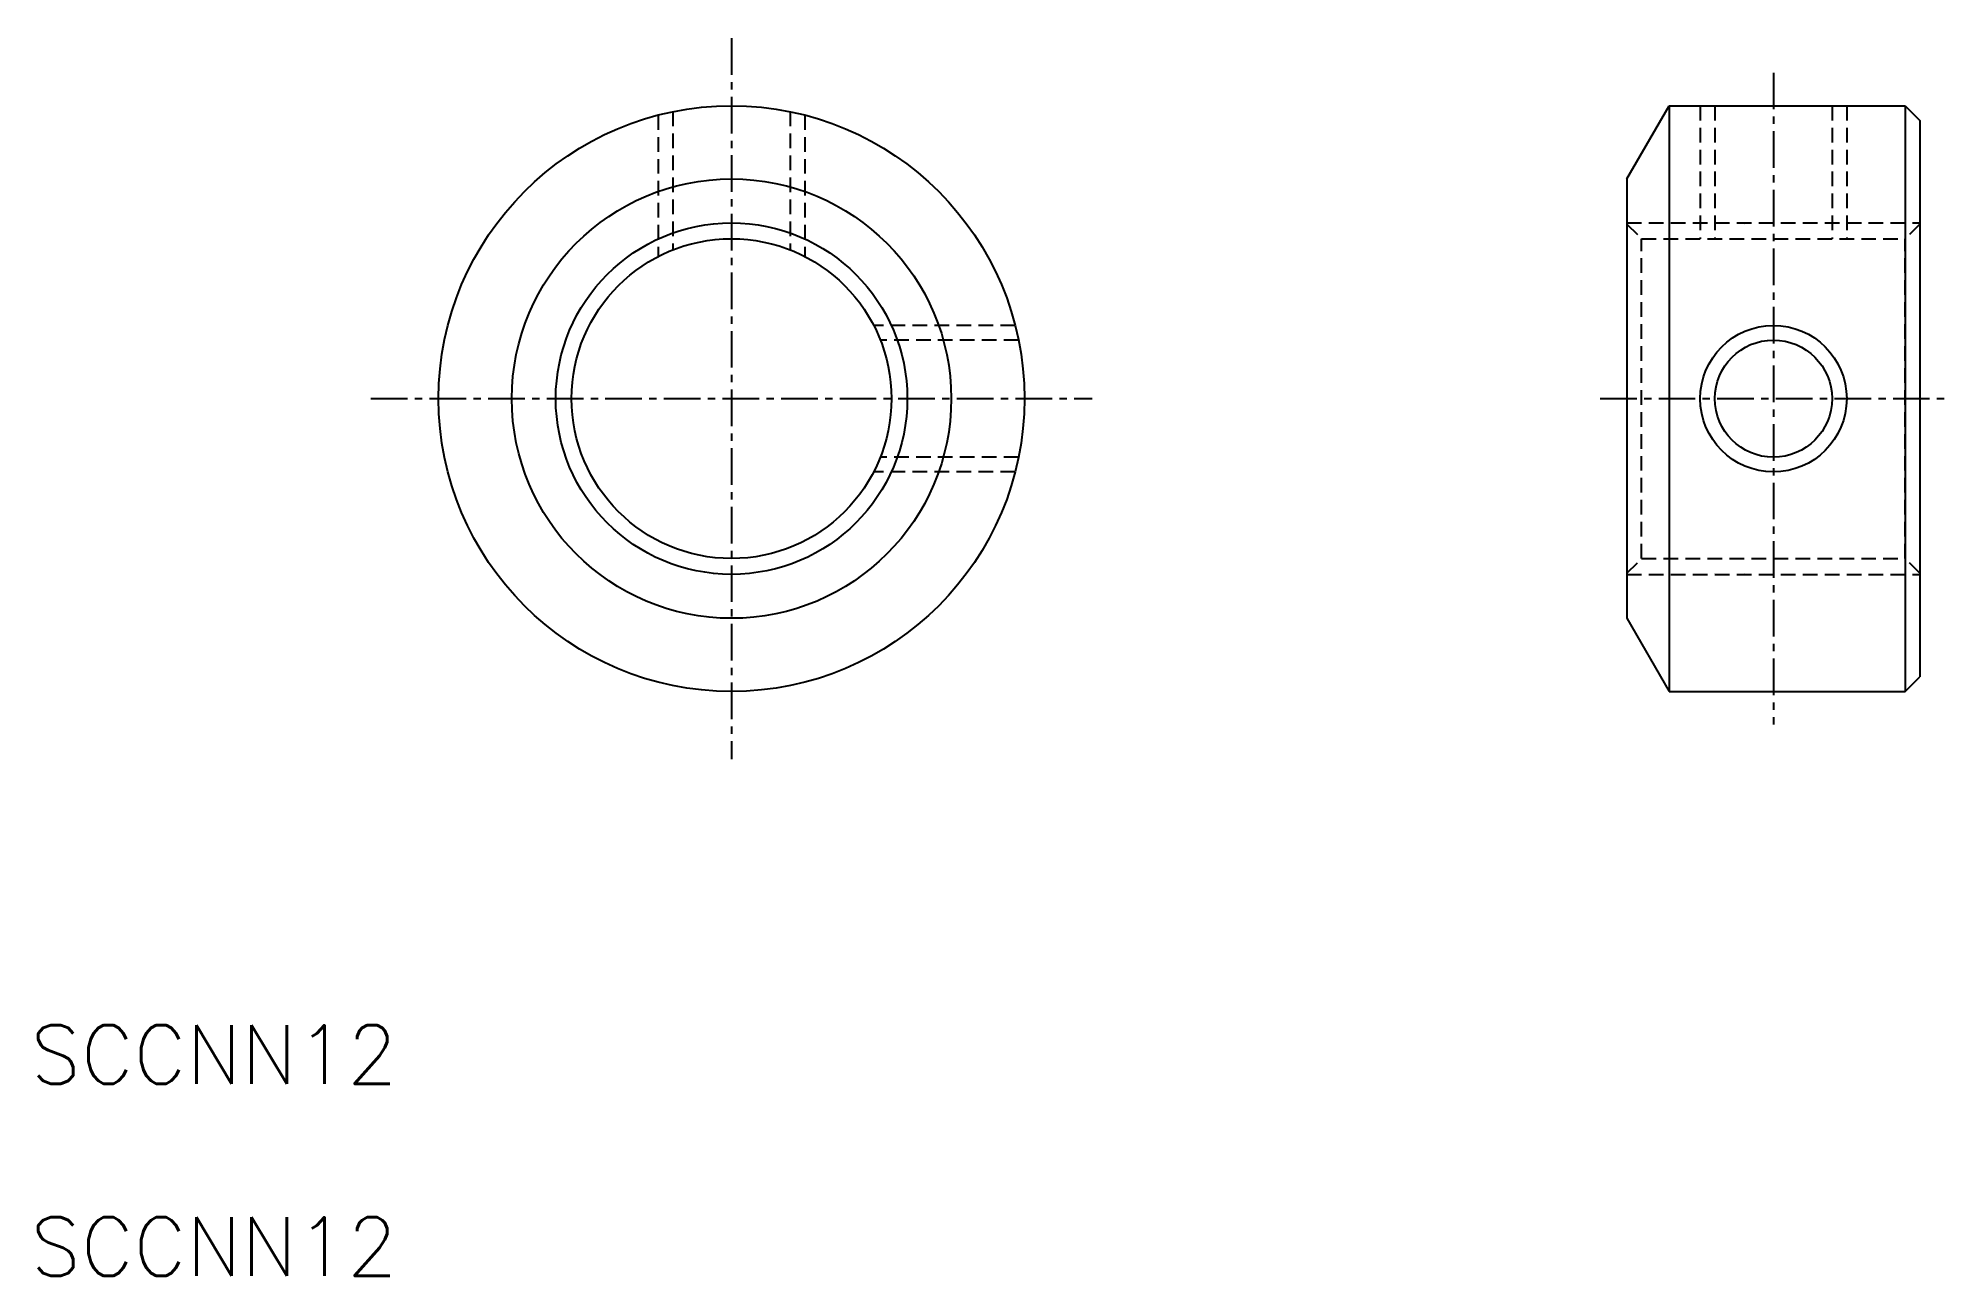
# Model space of a CAD drawing. Extents: x 514.6 to 579.7, y 11.9 to 54.1.
import ezdxf

# ---------------------------------------------------------------- set-up
doc = ezdxf.new("R2010")
doc.units = 0
doc.linetypes.add('CENTER', pattern=[2, 1.25, -0.25, 0.25, -0.25])
doc.linetypes.add('DASHED', pattern=[0.75, 0.5, -0.25])
doc.layers.get('0').update_dxf_attribs({"linetype": 'CONTINUOUS'})
doc.layers.add('CENTER', color=1, linetype='CENTER')
doc.styles.get("Standard").update_dxf_attribs({"font": 'txt.shx', "bigfont": 'bigfont.shx'})

msp = doc.modelspace()

# ---------------------------------------------------------------- linework, layer by layer
at = {"color": 3, "linetype": 'DASHED'}
for p, q in [((535.759, 51.495), (535.759, 46.666)), ((536.259, 51.611), (536.259, 46.892)), ((540.259, 51.611), (540.259, 46.892)), ((540.759, 51.495), (540.759, 46.666)), ((571.327, 51.813), (571.327, 47.272)), ((571.827, 51.813), (571.827, 47.272)), ((575.827, 51.813), (575.827, 47.272)), ((576.327, 51.813), (576.327, 47.272)), ((568.827, 48.813), (568.827, 48.813)), ((568.827, 47.813), (578.827, 47.813)), ((568.827, 47.772), (569.327, 47.272)), ((571.827, 47.772), (571.827, 47.772)), ((572.827, 47.772), (572.827, 47.772)), ((578.827, 47.772), (578.327, 47.272)), ((569.327, 47.272), (578.327, 47.272)), ((569.327, 36.354), (569.327, 47.272)), ((578.327, 36.354), (578.327, 47.272)), ((547.942, 44.313), (543.112, 44.313)), ((548.057, 43.813), (543.339, 43.813)), ((568.827, 41.813), (568.827, 41.813)), ((548.057, 39.813), (543.339, 39.813)), ((547.942, 39.313), (543.112, 39.313)), ((568.827, 35.854), (569.327, 36.354)), ((569.327, 36.354), (578.327, 36.354)), ((571.827, 35.854), (571.827, 35.854)), ((572.827, 35.854), (572.827, 35.854)), ((578.827, 35.854), (578.327, 36.354)), ((568.827, 35.813), (578.827, 35.813))]:
    msp.add_line(p, q, dxfattribs=at)
at = {"color": 7, "linetype": 'CONTINUOUS'}
for p, q in [((568.827, 49.313), (570.271, 51.813)), ((570.271, 51.813), (570.271, 31.813)), ((570.271, 51.813), (578.327, 51.813)), ((578.327, 51.813), (578.827, 51.313)), ((578.327, 51.813), (578.327, 31.813)), ((578.827, 51.313), (578.827, 32.313)), ((568.827, 49.313), (568.827, 34.313)), ((568.827, 34.313), (570.271, 31.813)), ((578.327, 31.813), (578.827, 32.313)), ((570.271, 31.813), (578.327, 31.813))]:
    msp.add_line(p, q, dxfattribs=at)
for centre, radius in [((538.259, 41.813), 10), ((538.259, 41.813), 7.5), ((538.259, 41.813), 5.459), ((573.827, 41.813), 2)]:
    msp.add_circle(centre, radius, dxfattribs=at)
at = {"color": 3, "linetype": 'CONTINUOUS'}
for centre, radius in [((538.259, 41.813), 6), ((573.827, 41.813), 2.5)]:
    msp.add_circle(centre, radius, dxfattribs=at)
at = {"layer": 'CENTER', "color": 1, "linetype": 'CENTER'}
for p, q in [((538.259, 54.121), (538.259, 29.504)), ((573.827, 52.942), (573.827, 30.684)), ((525.951, 41.813), (550.568, 41.813)), ((567.909, 41.813), (579.745, 41.813))]:
    msp.add_line(p, q, dxfattribs=at)

# ---------------------------------------------------------------- texts
at = {"color": 7, "linetype": 'CONTINUOUS'}
for p in [(514.333, 18.419), (514.333, 11.861)]:
    msp.add_text('SCCNN12', height=2, dxfattribs=at).set_placement(p)

doc.saveas('drawing.dxf')
